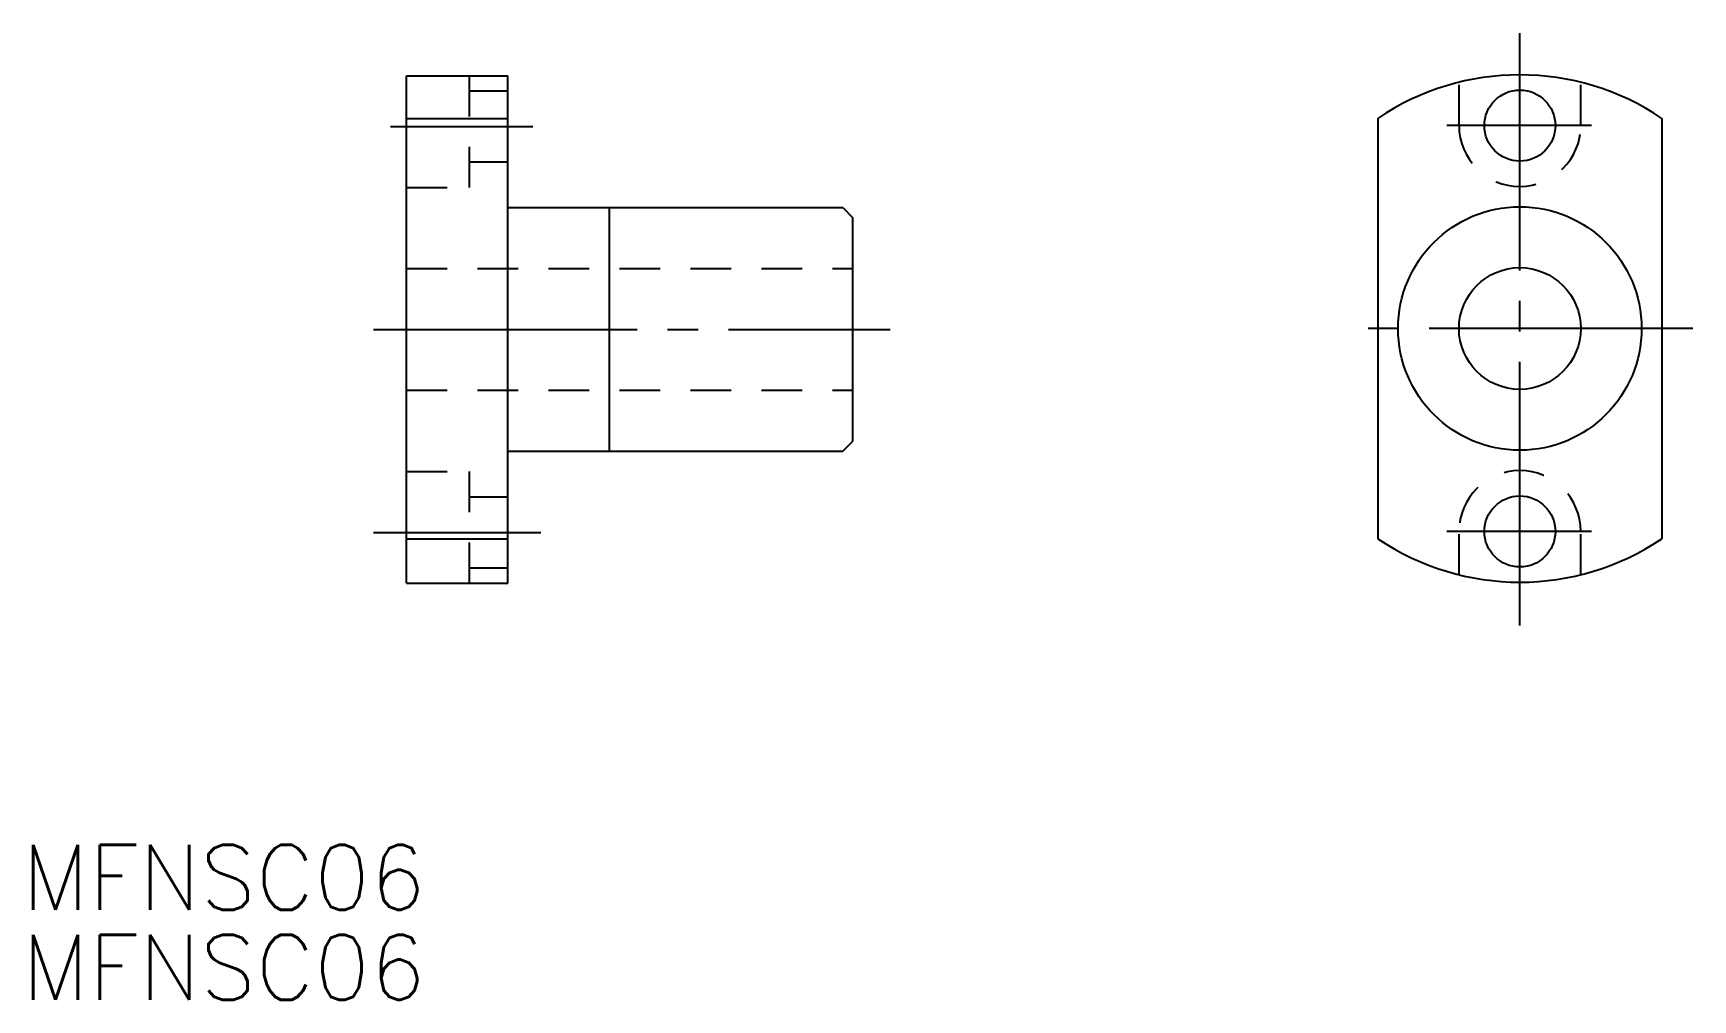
# Model space of a CAD drawing. Extents: x 80.1 to 161.9, y 138.7 to 186.3.
import ezdxf

# ---------------------------------------------------------------- set-up
doc = ezdxf.new("R2010")
doc.units = 0
doc.linetypes.add('CENTER', pattern=[17.5, 13, -1.5, 1.5, -1.5])
doc.linetypes.add('DASHED', pattern=[3.5, 2, -1.5])
doc.layers.get('0').update_dxf_attribs({"linetype": 'CONTINUOUS'})
doc.layers.add('CENTER', color=1, linetype='CENTER')
doc.styles.get("Standard").update_dxf_attribs({"font": 'txt.shx', "bigfont": '@extfont2.shx'})

msp = doc.modelspace()

# ---------------------------------------------------------------- linework, layer by layer
at = {"color": 7, "linetype": 'CONTINUOUS'}
for p, q in [((98.457, 184.238), (103.457, 184.238)), ((98.457, 159.238), (98.457, 184.238)), ((103.457, 159.238), (103.457, 184.238)), ((98.457, 182.139), (103.457, 182.139)), ((146.332, 182.139), (146.332, 161.426)), ((160.332, 182.139), (160.332, 161.426)), ((103.457, 177.738), (119.957, 177.738)), ((108.457, 165.738), (108.457, 177.738)), ((119.957, 177.738), (120.457, 177.238)), ((120.457, 166.238), (120.457, 177.238)), ((119.957, 165.738), (120.457, 166.238)), ((103.457, 165.738), (119.957, 165.738)), ((98.457, 161.426), (103.457, 161.426)), ((98.457, 159.238), (103.457, 159.238))]:
    msp.add_line(p, q, dxfattribs=at)
at = {"color": 3, "linetype": 'DASHED'}
for p, q in [((101.557, 178.738), (101.557, 184.238)), ((101.557, 183.488), (103.457, 183.488)), ((150.332, 181.783), (150.332, 183.917)), ((156.332, 181.783), (156.332, 183.917)), ((101.557, 179.988), (103.457, 179.988)), ((98.457, 178.738), (101.557, 178.738)), ((98.457, 174.738), (120.457, 174.738)), ((98.457, 168.738), (120.457, 168.738)), ((98.457, 164.738), (101.557, 164.738)), ((101.557, 159.238), (101.557, 164.738)), ((101.557, 163.488), (103.457, 163.488)), ((150.332, 159.648), (150.332, 161.783)), ((156.332, 159.648), (156.332, 161.783)), ((101.557, 159.988), (103.457, 159.988))]:
    msp.add_line(p, q, dxfattribs=at)
at = {"color": 7, "linetype": 'CONTINUOUS'}
for centre, radius in [((153.332, 181.783), 1.75), ((153.332, 171.783), 6), ((153.332, 171.783), 3), ((153.332, 161.783), 1.75)]:
    msp.add_circle(centre, radius, dxfattribs=at)
for start, end in [(55.9442, 124.0558), (235.9442, 304.0558)]:
    msp.add_arc((153.332, 171.783), 12.5, start, end, dxfattribs=at)
at = {"color": 3, "linetype": 'DASHED'}
for centre, start, end in [((153.332, 181.783), 180, 0), ((153.332, 161.783), 0, 180)]:
    msp.add_arc(centre, 3, start, end, dxfattribs=at)
at = {"layer": 'CENTER', "color": 1, "linetype": 'CENTER'}
for p, q in [((153.332, 157.141), (153.332, 186.335)), ((97.677, 181.738), (104.692, 181.738)), ((156.87, 181.783), (149.735, 181.783)), ((161.855, 171.783), (144.631, 171.783)), ((96.827, 171.738), (122.296, 171.738)), ((96.827, 161.738), (105.077, 161.738)), ((97.677, 161.738), (104.692, 161.738)), ((156.87, 161.783), (149.735, 161.783))]:
    msp.add_line(p, q, dxfattribs=at)

# ---------------------------------------------------------------- texts
at = {"color": 7, "linetype": 'CONTINUOUS'}
for p in [(79.513, 143.136), (79.513, 138.705)]:
    msp.add_text('MFNSC06', height=3.2, dxfattribs=at).set_placement(p)

doc.saveas('drawing.dxf')
